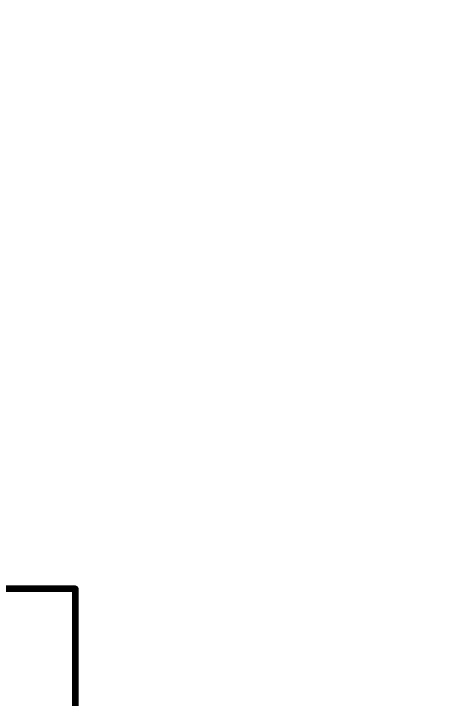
# Model space of a CAD drawing. Header units: inches. Extents: x 140 to 978, y -82 to 38.
# Drawn here: x 690.546 to 691.053, y -67.471 to -66.65 of the extents above; entities that cross this region are included whole.
import ezdxf

# ---------------------------------------------------------------- set-up
doc = ezdxf.new("R2010")
doc.units = ezdxf.units.IN
doc.header["$MEASUREMENT"] = 0
doc.layers.get('0').update_dxf_attribs({"lineweight": 0})
for name, color, linetype, lineweight in [('UNSAAC-COTA', 48, 'Continuous', 0), ('UNSAAC-FACHADA(2DO PLANO)', 7, 'Continuous', 30), ('UNSAAC-VARIOS', 30, 'Continuous', 0)]:
    doc.layers.add(name, color=color, linetype=linetype, lineweight=lineweight)
doc.styles.add('narrow', font='')
doc.styles.get('narrow').set_extended_font_data('Arial Narrow', italic=True)
doc.dimstyles.new('1EN75', dxfattribs={"dimtxt": 0.15, "dimasz": 0.06, "dimexe": 0.1, "dimexo": 0.15, "dimgap": 0.025, "dimtad": 1, "dimzin": 1, "dimdsep": 46, "dimtxsty": 'narrow', "dimblk": 'DOT', "dimcen": 0.1, "dimclrd": 256, "dimclre": 256, "dimclrt": 256, "dimaunit": 1, "dimadec": 3, "dimazin": 0, "dimtfac": 1, "dimtmove": 2, "dimatfit": 3, "dimldrblk": 'ARCHTICK', "dimfxl": 0.3, "dimfxlon": 1, "dimtolj": 1, "dimtzin": 0, "dimlwd": 0, "dimlwe": 0, "dimarcsym": 0})

# ---------------------------------------------------------------- blocks, each defined once
blk = doc.blocks.new('_Dot')
at = {"color": 0, "linetype": 'ByBlock', "lineweight": -2}
blk.add_line((-0.5, 0), (-1, 0), dxfattribs=at)
at = {"color": 0, "linetype": 'ByBlock', "const_width": 0.5}
blk.add_lwpolyline([(-0.25, 0, 1), (0.25, 0, 1)], format="xyb", close=True, dxfattribs=at)
blk = doc.blocks.new('*D631')
at = {"layer": 'Defpoints', "color": 0, "transparency": 16777216}
for p in [(687.97266, -66.14031), (692.51041, -66.14031), (692.51041, -67.3401)]:
    blk.add_point(p, dxfattribs=at)
at = {"layer": 'UNSAAC-COTA', "lineweight": 0, "transparency": 16777216}
for p, q in [((688.27266, -66.14031), (687.87266, -66.14031)), ((687.97266, -67.2801), (687.97266, -66.20031)), ((688.27266, -67.3401), (687.87266, -67.3401))]:
    blk.add_line(p, q, dxfattribs=at)
at = {"layer": 'UNSAAC-COTA', "lineweight": 0, "transparency": 16777216, "xscale": 0.06, "yscale": 0.06, "zscale": 0.06}
for p, rotation in [((687.97266, -66.14031), 90), ((687.97266, -67.3401), 270)]:
    blk.add_blockref('_Dot', p, dxfattribs=dict(at, rotation=rotation))
at = {"layer": 'UNSAAC-COTA', "transparency": 16777216, "insert": (687.87107, -66.74021), "char_height": 0.15, "attachment_point": 5, "rotation": 90, "style": 'narrow'}
blk.add_mtext('\\A1;1.20', dxfattribs=at)
blk = doc.blocks.new('_ArchTick')
at = {"layer": 'UNSAAC-FACHADA(2DO PLANO)', "color": 0, "const_width": 0.15}
blk.add_lwpolyline([(-0.5, -0.5), (0.5, 0.5)], dxfattribs=at)
blk = doc.blocks.new('*D986')
at = {"layer": 'Defpoints', "color": 0, "ltscale": 2.5, "transparency": 16777216}
for p in [(687.23445, -63.74034), (692.51041, -63.74034), (692.51041, -67.3401)]:
    blk.add_point(p, dxfattribs=at)
at = {"layer": 'UNSAAC-COTA', "lineweight": 0, "ltscale": 2.5, "transparency": 16777216}
for p, q in [((687.53445, -63.74034), (687.13445, -63.74034)), ((687.23445, -67.2801), (687.23445, -63.80034)), ((687.53445, -67.3401), (687.13445, -67.3401))]:
    blk.add_line(p, q, dxfattribs=at)
at = {"layer": 'UNSAAC-COTA', "lineweight": 0, "ltscale": 2.5, "transparency": 16777216, "xscale": 0.06, "yscale": 0.06, "zscale": 0.06}
for p, rotation in [((687.23445, -63.74034), 90), ((687.23445, -67.3401), 270)]:
    blk.add_blockref('_Dot', p, dxfattribs=dict(at, rotation=rotation))
at = {"layer": 'UNSAAC-COTA', "ltscale": 2.5, "transparency": 16777216, "insert": (687.13286, -65.54022), "char_height": 0.15, "attachment_point": 5, "rotation": 90, "style": 'narrow'}
blk.add_mtext('\\A1;3.60', dxfattribs=at)

msp = doc.modelspace()

# ---------------------------------------------------------------- linework, layer by layer
at = {"layer": 'UNSAAC-VARIOS', "color": 3, "lineweight": 100}
msp.add_lwpolyline([(692.51041, -67.3401), (692.51041, -67.3401), (691.12027, -67.3401), (691.12027, -67.7401), (690.62027, -67.7401), (690.62027, -67.3401), (689.07287, -67.3401)], dxfattribs=at)

# ---------------------------------------------------------------- dimensions: what is measured, and where the dimension line sits
at = {"layer": 'UNSAAC-COTA', "ltscale": 2.5}
dim = msp.add_linear_dim(base=(687.23445, -63.74034), p1=(692.51041, -67.3401), p2=(692.51041, -63.74034), angle=90, dimstyle='1EN75', dxfattribs=at)
dim.commit()
dim.dimension.update_dxf_attribs({"geometry": '*D986', "text_midpoint": (687.13286, -65.54022)})
at = {"layer": 'UNSAAC-COTA'}
dim = msp.add_linear_dim(base=(687.97266, -66.14031), p1=(692.51041, -67.3401), p2=(692.51041, -66.14031), angle=90, dimstyle='1EN75', dxfattribs=at)
dim.commit()
dim.dimension.update_dxf_attribs({"geometry": '*D631', "text_midpoint": (687.87107, -66.74021)})

doc.saveas('drawing.dxf')
